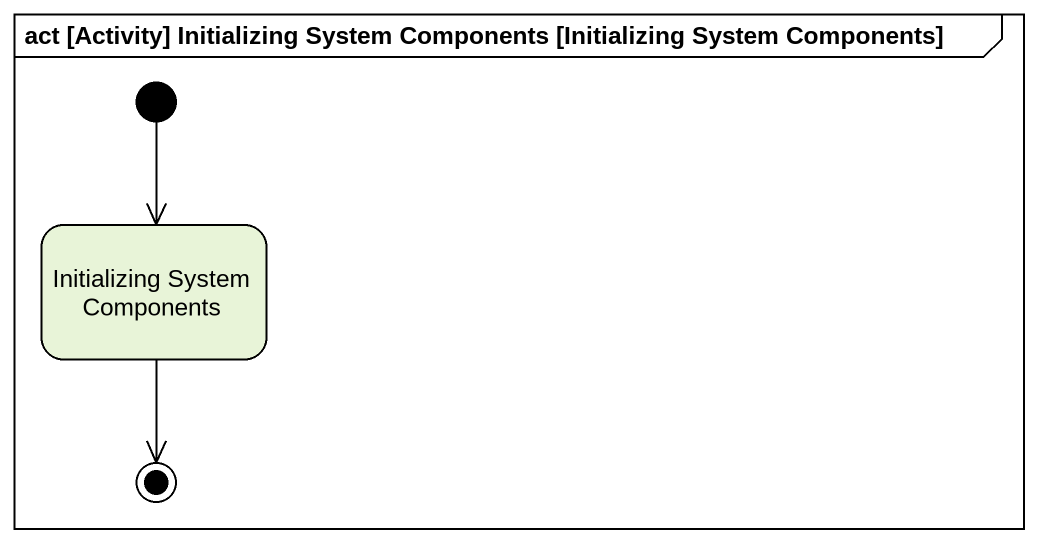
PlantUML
@startuml
mainframe act [Activity] Initializing System Components [Initializing System Components]
hide empty description
state "Initializing System Components" as Initializing_System
[*] --> Initializing_System
Initializing_System --> [*]
@enduml
